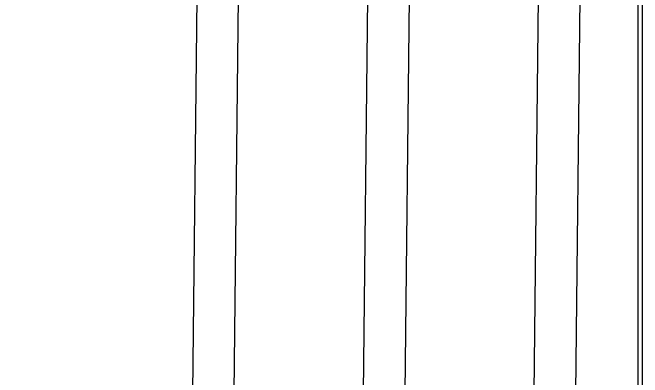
# Model space of a CAD drawing. Header units: centimetres. Extents: x -11896 to 2794, y -437 to 1921.
# Drawn here: x -2308.337 to -2306.302, y 383.292 to 384.47 of the extents above; entities that cross this region are included whole.
import ezdxf

# ---------------------------------------------------------------- set-up
doc = ezdxf.new("R2010")
doc.units = ezdxf.units.CM
for name, color, linetype, lineweight in [('A-ANNO-DIMS', 7, 'Continuous', 9), ('A-ANNO-DIMS-100', 7, 'Continuous', 9), ('S-BEAM', 7, 'Continuous', 9)]:
    doc.layers.add(name, color=color, linetype=linetype, lineweight=lineweight)
doc.styles.add('Century Gothic_1', font='GOTHIC.TTF', dxfattribs={"height": 15})
doc.dimstyles.new('FCA_N_Cotas_E100', dxfattribs={"dimscale": 30.48, "dimtxt": 15.662524, "dimasz": 0.492126, "dimexe": 0.656168, "dimexo": 0.656168, "dimgap": 0.032808, "dimtad": 1, "dimlfac": 0.01, "dimrnd": 0.01, "dimzin": 0, "dimdsep": 46, "dimtxsty": 'Century Gothic_1', "dimblk1": 'OBLIQUE', "dimblk2": 'OBLIQUE', "dimsah": 1, "dimcen": 0.09, "dimdle": 0.656168, "dimazin": 2, "dimtfac": 1, "dimtdec": 4, "dimtix": 1, "dimtmove": 0, "dimatfit": 3, "dimfxl": 1, "dimtvp": 1, "dimtolj": 1, "dimtzin": 0, "dimarcsym": 2})

# ---------------------------------------------------------------- blocks, each defined once
blk = doc.blocks.new('HSS Rectangular - 50 x 120-1656566-Sección 2-2')
at = {"layer": 'S-BEAM'}
blk.add_line((-3756.9614, 376.3113), (-3756.9614, 385.4063), dxfattribs=at)
blk = doc.blocks.new('HSS Rectangular - 50 x 120-1656632-Sección 2-2')
at = {"layer": 'S-BEAM', "true_color": 0xc0c0c0}
h = blk.add_hatch(dxfattribs=at)
h.set_pattern_fill('FP_27', color=9, style=0, pattern_type=2)
h.set_pattern_definition([(89.372, (-3753.255, 712.001), (-0.2760012, 25.1445355), []), (89.372, (-3753.255, 750.101), (-0.2760012, 25.1445355), [])])
h.paths.add_polyline_path([(-3757.5208, 376.3113), (-3756.9756, 376.3113), (-3757.008, 385.4063), (-3758.7021, 385.4063), (-3758.7021, 376.3113)])
at = {"layer": 'S-BEAM'}
blk.add_line((-3756.9756, 385.4063), (-3756.9756, 376.3113), dxfattribs=at)
blk = doc.blocks.new('DIMBLOCK30-Sección 2-2')
at = {"layer": 'A-ANNO-DIMS-100', "lineweight": 35}
for p, q in [((-2430.668, 777.7533), (-2438.168, 785.2533)), ((-2430.668, 777.7533), (-2423.168, 770.2533)), ((-2430.668, 386.8588), (-2438.168, 394.3588)), ((-2430.668, 386.8588), (-2423.168, 379.3588))]:
    blk.add_line(p, q, dxfattribs=at)
at = {"layer": 'A-ANNO-DIMS-100'}
for p, q in [((-2430.668, 777.7533), (-2450.668, 777.7533)), ((-2430.668, 777.7533), (-2430.668, 386.8588)), ((-2430.668, 777.7533), (-2327.8436, 777.7533)), ((-2430.668, 386.8588), (-2450.668, 386.8588)), ((-2430.668, 386.8588), (-2258.8752, 386.8588))]:
    blk.add_line(p, q, dxfattribs=at)
at = {"layer": 'A-ANNO-DIMS-100', "color": 0, "insert": (-2450.8944, 561.9199), "char_height": 15, "width": 48.926742, "attachment_point": 1, "rotation": 90, "line_spacing_factor": 0.984502, "style": 'Century Gothic_1'}
blk.add_mtext('3.91', dxfattribs=at)
blk = doc.blocks.new('_Oblique')
at = {"color": 0, "linetype": 'ByBlock', "lineweight": -2}
blk.add_line((-0.5, -0.5), (0.5, 0.5), dxfattribs=at)
blk = doc.blocks.new('DIMBLOCK31-Sección 2-2')
at = {"layer": 'A-ANNO-DIMS-100', "lineweight": 35}
for p, q in [((-2430.668, 386.8588), (-2438.168, 394.3588)), ((-2430.668, 386.8588), (-2423.168, 379.3588)), ((-2430.668, 94), (-2438.168, 101.5)), ((-2430.668, 94), (-2423.168, 86.5))]:
    blk.add_line(p, q, dxfattribs=at)
at = {"layer": 'A-ANNO-DIMS-100'}
for p, q in [((-2430.668, 386.8588), (-2450.668, 386.8588)), ((-2430.668, 386.8588), (-2430.668, 74)), ((-2430.668, 386.8588), (-2258.8752, 386.8588)), ((-2430.668, 94), (-3209.0825, 94)), ((-2430.668, 94), (-2410.668, 94))]:
    blk.add_line(p, q, dxfattribs=at)
at = {"layer": 'A-ANNO-DIMS-100', "color": 0, "insert": (-2450.8944, 220.0433), "char_height": 15, "width": 48.926742, "attachment_point": 1, "rotation": 90, "line_spacing_factor": 0.984502, "style": 'Century Gothic_1'}
blk.add_mtext('2.93', dxfattribs=at)
blk = doc.blocks.new('DIMBLOCK35-Sección 2-2')
at = {"layer": 'A-ANNO-DIMS-100'}
for p, q in [((-2734.9293, 440.3948), (-2734.9293, 460.3948)), ((-2306.8436, 440.3948), (-2306.8436, 460.3948)), ((-2286.8436, 440.3948), (-2734.9293, 440.3948)), ((-2734.9293, 440.3948), (-2734.9293, 395.8588)), ((-2306.8436, 440.3948), (-2306.8436, 395.8588))]:
    blk.add_line(p, q, dxfattribs=at)
at = {"layer": 'A-ANNO-DIMS-100', "lineweight": 35}
for p, q in [((-2734.9293, 440.3948), (-2727.4293, 447.8948)), ((-2306.8436, 440.3948), (-2299.3436, 447.8948)), ((-2734.9293, 440.3948), (-2742.4293, 432.8948)), ((-2306.8436, 440.3948), (-2314.3436, 432.8948))]:
    blk.add_line(p, q, dxfattribs=at)
at = {"layer": 'A-ANNO-DIMS-100', "color": 0, "insert": (-2541.2726, 460.6212), "char_height": 15, "width": 48.926742, "attachment_point": 1, "line_spacing_factor": 0.984502, "style": 'Century Gothic_1'}
blk.add_mtext('4.28', dxfattribs=at)

msp = doc.modelspace()

# ---------------------------------------------------------------- block references
at = {"layer": 'S-BEAM'}
for name in ['HSS Rectangular - 50 x 120-1656566-Sección 2-2', 'HSS Rectangular - 50 x 120-1656632-Sección 2-2']:
    msp.add_blockref(name, (1450.659, 0), dxfattribs=at)

# ---------------------------------------------------------------- dimensions: what is measured, and where the dimension line sits
at = {"layer": 'A-ANNO-DIMS'}
for base, p1, p2, override, picture, middle in [((-2430.668, 386.8588), (-2307.8436, 777.7533), (-2238.8752, 386.8588), {"dimpost": '<>', "dimfxl": 396.932199}, 'DIMBLOCK30-Sección 2-2', (-2439.5453, 582.3061)), ((-2430.668, 94), (-2238.8752, 386.8588), (-3229.0825, 94), {"dimpost": '<>', "dimfxl": 1032.606836}, 'DIMBLOCK31-Sección 2-2', (-2439.5453, 240.4294))]:
    dim = msp.add_linear_dim(base=base, p1=p1, p2=p2, angle=90, dimstyle='FCA_N_Cotas_E100', override=override, dxfattribs=at)
    dim.commit()
    dim.dimension.update_dxf_attribs({"geometry": picture, "text_midpoint": middle})
dim = msp.add_linear_dim(base=(-2734.9293, 440.3948), p1=(-2306.8436, 375.8588), p2=(-2734.9293, 375.8588), dimstyle='FCA_N_Cotas_E100', override={"dimpost": '<>', "dimfxl": 428.085715}, dxfattribs=at)
dim.commit()
dim.dimension.update_dxf_attribs({"geometry": 'DIMBLOCK35-Sección 2-2', "text_midpoint": (-2520.8864, 449.2721)})

doc.saveas('drawing.dxf')
